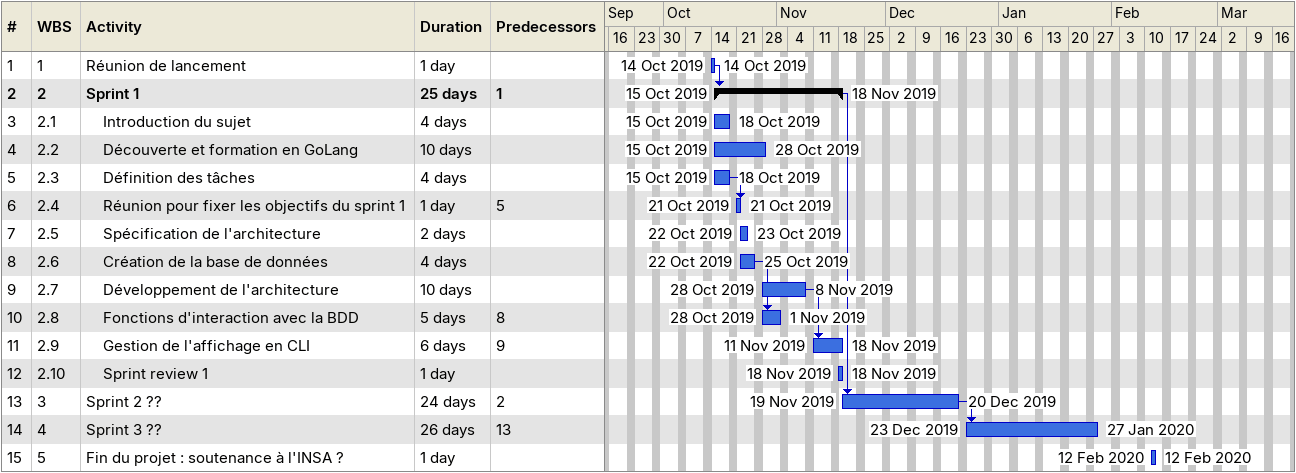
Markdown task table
| ID | WBS | Task | Duration | Start | Finish | Predecessors |
|---|---|---|---|---|---|---|
| 1 | 1 | Réunion de lancement | 1d | 2019-10-14 | 2019-10-14 |  |
| 2 | 2 | **Sprint 1** | 25d | 2019-10-15 | 2019-11-18 | 1 |
| 3 | 2.1 | Introduction du sujet | 4d | 2019-10-15 | 2019-10-18 |  |
| 4 | 2.2 | Découverte et formation en GoLang | 10d | 2019-10-15 | 2019-10-28 |  |
| 5 | 2.3 | Définition des tâches | 4d | 2019-10-15 | 2019-10-18 |  |
| 6 | 2.4 | Réunion pour fixer les objectifs du sprint 1 | 1d | 2019-10-21 | 2019-10-21 | 5 |
| 7 | 2.5 | Spécification de l'architecture | 2d | 2019-10-22 | 2019-10-23 |  |
| 8 | 2.6 | Création de la base de données | 4d | 2019-10-22 | 2019-10-25 |  |
| 9 | 2.7 | Développement de l'architecture | 10d | 2019-10-28 | 2019-11-08 |  |
| 10 | 2.8 | Fonctions d'interaction avec la BDD | 5d | 2019-10-28 | 2019-11-01 | 8 |
| 11 | 2.9 | Gestion de l'affichage en CLI | 6d | 2019-11-11 | 2019-11-18 | 9 |
| 12 | 2.10 | Sprint review 1 | 1d | 2019-11-18 | 2019-11-18 |  |
| 13 | 3 | Sprint 2 ?? | 24d | 2019-11-19 | 2019-12-20 | 2 |
| 14 | 4 | Sprint 3 ?? | 26d | 2019-12-23 | 2020-01-27 | 13 |
| 15 | 5 | Fin du projet : soutenance à l'INSA ? | 1d | 2020-02-12 | 2020-02-12 |  |
